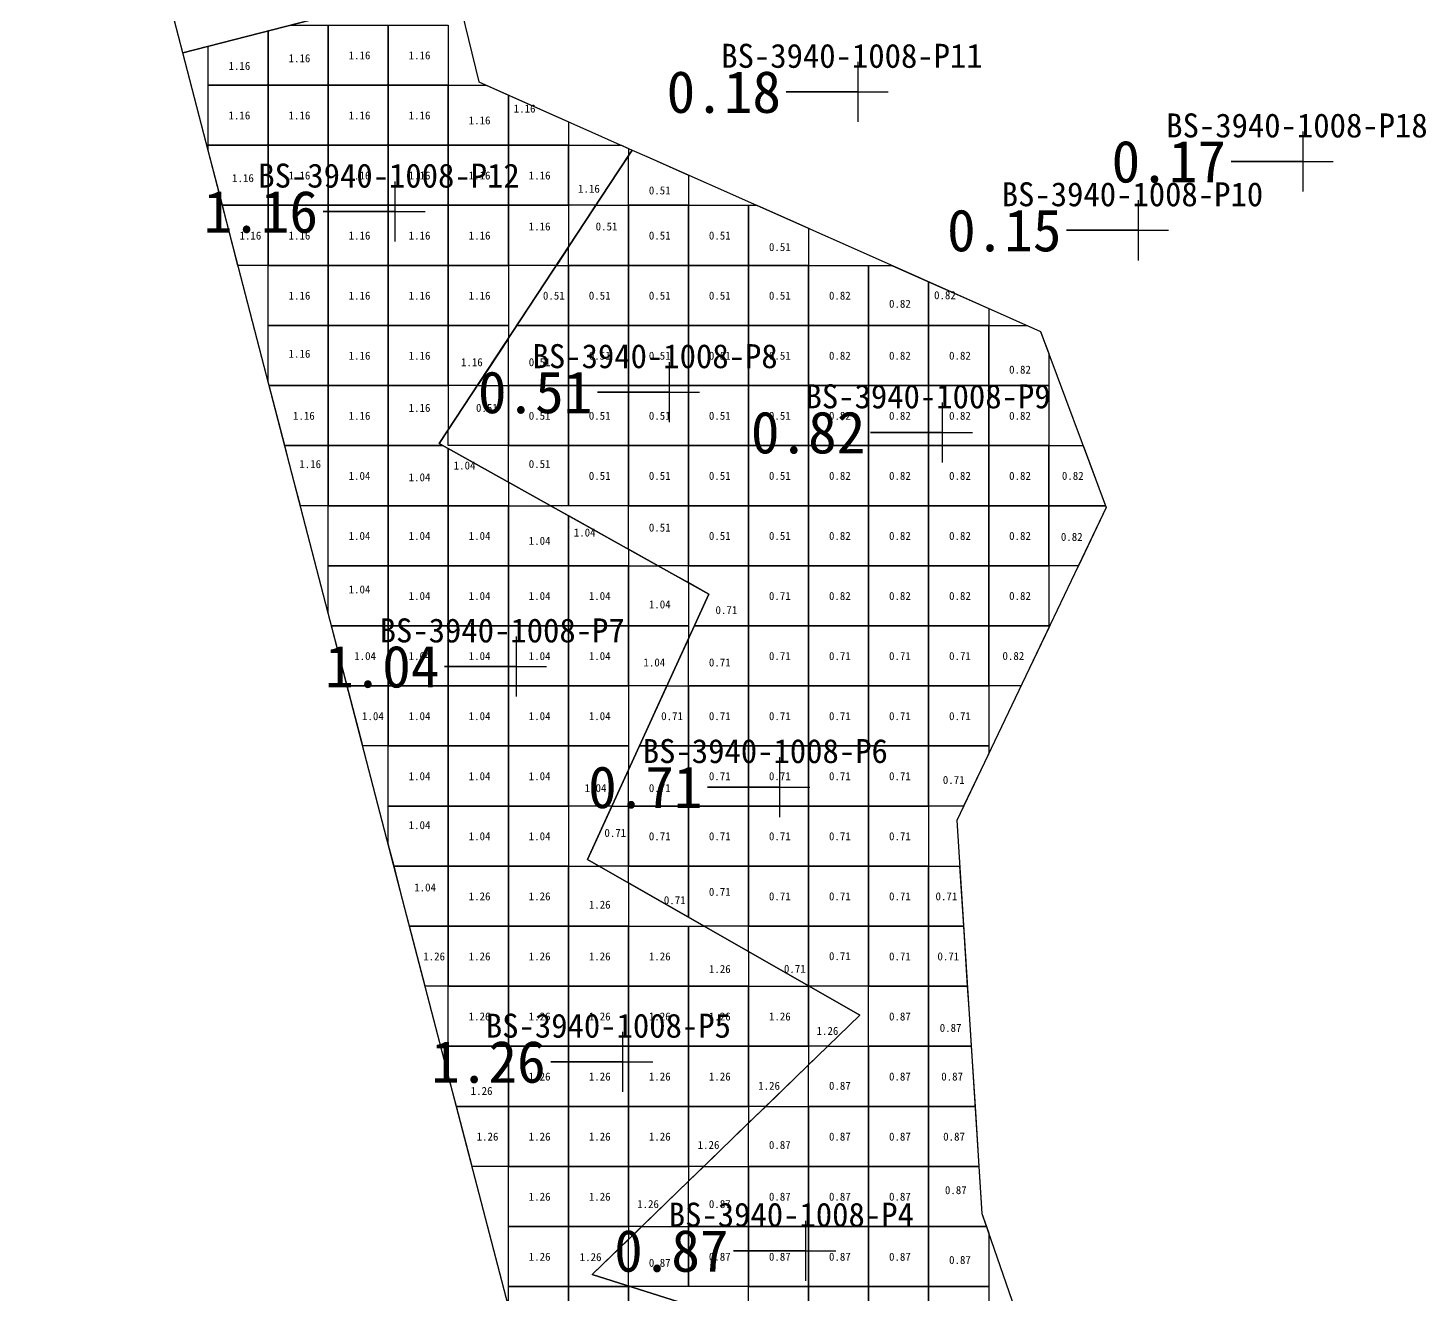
# Model space of a CAD drawing. Header units: metres. Extents: x 470082 to 470177, y 4349718 to 4349825.
# Drawn here: x 470091.3 to 470114.59, y 4349735.79 to 4349756.87 of the extents above; entities that cross this region are included whole.
import ezdxf

# ---------------------------------------------------------------- set-up
doc = ezdxf.new("R2010")
doc.units = ezdxf.units.M
for name, color, linetype in [('0.500-1.000', 4, 'Continuous'), ('1.000-1.500', 5, 'Continuous'), ('点', 7, 'Continuous'), ('爆区方格网', 7, 'Continuous'), ('钻孔', 7, 'Continuous')]:
    doc.layers.add(name, color=color, linetype=linetype)
doc.styles.add('CN_TTF', font='simsunb.ttf')

msp = doc.modelspace()

# ---------------------------------------------------------------- linework, layer by layer
at = {"layer": '0.500-1.000', "color": 4, "lineweight": 30}
for points in [[(470096.871, 4349757.221), (470096.871, 4349757.221), (470093.881, 4349756.455), (470092.15, 4349763.119), (470091.304, 4349766.375), (470093.143, 4349770.611), (470095.562, 4349769.284), (470096.341, 4349766.095), (470096.401, 4349765.847), (470096.81, 4349764.172), (470097.132, 4349762.854), (470097.649, 4349760.737), (470097.986, 4349759.355), (470098.411, 4349757.616), (470096.871, 4349757.221)], [(470106.327, 4349734.336), (470100.701, 4349736.118), (470105.159, 4349740.434), (470100.621, 4349743.027), (470102.645, 4349747.444), (470098.153, 4349749.95), (470101.13, 4349754.474), (470101.13, 4349754.474), (470101.368, 4349754.835), (470101.611, 4349754.727), (470105.664, 4349752.928), (470108.167, 4349751.817), (470109.26, 4349748.883), (470107.86, 4349745.952), (470106.771, 4349743.672), (470106.972, 4349740.536), (470107.191, 4349737.133), (470107.945, 4349734.948), (470106.327, 4349734.336)]]:
    msp.add_lwpolyline(points, close=True, dxfattribs=at)
at = {"layer": '1.000-1.500', "color": 5, "lineweight": 30}
msp.add_lwpolyline([(470099.3, 4349735.603), (470097.583, 4349742.211), (470095.739, 4349749.306), (470093.881, 4349756.455), (470096.871, 4349757.221), (470098.411, 4349757.616), (470098.812, 4349755.969), (470101.368, 4349754.835), (470101.13, 4349754.474), (470098.153, 4349749.95), (470102.645, 4349747.444), (470100.621, 4349743.027), (470105.159, 4349740.434), (470100.701, 4349736.118), (470106.327, 4349734.336), (470107.945, 4349734.948), (470109.823, 4349729.505), (470107.03, 4349728.253), (470101.817, 4349725.915), (470100.483, 4349731.05), (470099.3, 4349735.603)], close=True, dxfattribs=at)
at = {"layer": '点', "color": 138, "true_color": 0x004c4c}
for p, q in [((470105.13, 4349755.304), (470105.13, 4349756.304)), ((470104.63, 4349755.804), (470105.63, 4349755.804)), ((470112.541, 4349754.145), (470112.541, 4349755.145)), ((470112.041, 4349754.645), (470113.041, 4349754.645)), ((470097.42, 4349753.31), (470097.42, 4349754.31)), ((470109.801, 4349752.999), (470109.801, 4349753.999)), ((470096.92, 4349753.81), (470097.92, 4349753.81)), ((470109.301, 4349753.499), (470110.301, 4349753.499)), ((470101.988, 4349750.304), (470101.988, 4349751.304)), ((470101.488, 4349750.804), (470102.488, 4349750.804)), ((470106.534, 4349749.635), (470106.534, 4349750.635)), ((470106.034, 4349750.135), (470107.034, 4349750.135)), ((470099.441, 4349745.738), (470099.441, 4349746.738)), ((470098.941, 4349746.238), (470099.941, 4349746.238)), ((470103.823, 4349743.73), (470103.823, 4349744.73)), ((470103.323, 4349744.23), (470104.323, 4349744.23)), ((470101.21, 4349739.158), (470101.21, 4349740.158)), ((470100.71, 4349739.658), (470101.71, 4349739.658)), ((470104.256, 4349736.012), (470104.256, 4349737.012)), ((470103.756, 4349736.512), (470104.756, 4349736.512))]:
    msp.add_line(p, q, dxfattribs=at)
at = {"layer": '爆区方格网', "color": 5}
for points in [[(470096.304, 4349756.915), (470096.304, 4349755.915), (470095.304, 4349755.915), (470095.304, 4349756.82), (470095.678, 4349756.915), (470096.304, 4349756.915)], [(470096.304, 4349755.915), (470096.304, 4349756.915), (470097.304, 4349756.915), (470097.304, 4349755.915), (470096.304, 4349755.915)], [(470097.304, 4349755.915), (470097.304, 4349756.915), (470098.304, 4349756.915), (470098.304, 4349755.915), (470097.304, 4349755.915)], [(470095.304, 4349755.915), (470094.304, 4349755.915), (470094.304, 4349756.563), (470095.304, 4349756.82), (470095.304, 4349755.915)], [(470094.304, 4349754.915), (470094.304, 4349755.915), (470095.304, 4349755.915), (470095.304, 4349754.915), (470094.304, 4349754.915)], [(470095.304, 4349754.915), (470095.304, 4349755.915), (470096.304, 4349755.915), (470096.304, 4349754.915), (470095.304, 4349754.915)], [(470096.304, 4349754.915), (470096.304, 4349755.915), (470097.304, 4349755.915), (470097.304, 4349754.915), (470096.304, 4349754.915)], [(470097.304, 4349754.915), (470097.304, 4349755.915), (470098.304, 4349755.915), (470098.304, 4349754.915), (470097.304, 4349754.915)], [(470099.304, 4349754.915), (470098.304, 4349754.915), (470098.304, 4349755.915), (470098.933, 4349755.915), (470099.304, 4349755.751), (470099.304, 4349754.915)], [(470100.304, 4349754.915), (470099.304, 4349754.915), (470099.304, 4349755.751), (470100.304, 4349755.307), (470100.304, 4349754.915)], [(470094.304, 4349754.915), (470095.304, 4349754.915), (470095.304, 4349753.915), (470094.541, 4349753.915), (470094.304, 4349754.829), (470094.304, 4349754.915)], [(470095.304, 4349753.915), (470095.304, 4349754.915), (470096.304, 4349754.915), (470096.304, 4349753.915), (470095.304, 4349753.915)], [(470096.304, 4349753.915), (470096.304, 4349754.915), (470097.304, 4349754.915), (470097.304, 4349753.915), (470096.304, 4349753.915)], [(470097.304, 4349753.915), (470097.304, 4349754.915), (470098.304, 4349754.915), (470098.304, 4349753.915), (470097.304, 4349753.915)], [(470098.304, 4349753.915), (470098.304, 4349754.915), (470099.304, 4349754.915), (470099.304, 4349753.915), (470098.304, 4349753.915)], [(470099.304, 4349753.915), (470099.304, 4349754.915), (470100.304, 4349754.915), (470100.304, 4349753.915), (470099.304, 4349753.915)], [(470101.304, 4349754.738), (470101.13, 4349754.474), (470100.762, 4349753.915), (470100.304, 4349753.915), (470100.304, 4349754.915), (470101.186, 4349754.915), (470101.304, 4349754.863), (470101.304, 4349754.738)], [(470095.304, 4349753.915), (470095.304, 4349752.915), (470094.801, 4349752.915), (470094.541, 4349753.915), (470095.304, 4349753.915)], [(470095.304, 4349752.915), (470095.304, 4349753.915), (470096.304, 4349753.915), (470096.304, 4349752.915), (470095.304, 4349752.915)], [(470096.304, 4349752.915), (470096.304, 4349753.915), (470097.304, 4349753.915), (470097.304, 4349752.915), (470096.304, 4349752.915)], [(470097.304, 4349752.915), (470097.304, 4349753.915), (470098.304, 4349753.915), (470098.304, 4349752.915), (470097.304, 4349752.915)], [(470098.304, 4349752.915), (470098.304, 4349753.915), (470099.304, 4349753.915), (470099.304, 4349752.915), (470098.304, 4349752.915)], [(470099.304, 4349752.915), (470099.304, 4349753.915), (470100.304, 4349753.915), (470100.304, 4349753.218), (470100.104, 4349752.915), (470099.304, 4349752.915)], [(470095.304, 4349751.915), (470095.304, 4349752.915), (470096.304, 4349752.915), (470096.304, 4349751.915), (470095.304, 4349751.915)], [(470096.304, 4349751.915), (470096.304, 4349752.915), (470097.304, 4349752.915), (470097.304, 4349751.915), (470096.304, 4349751.915)], [(470097.304, 4349751.915), (470097.304, 4349752.915), (470098.304, 4349752.915), (470098.304, 4349751.915), (470097.304, 4349751.915)], [(470098.304, 4349751.915), (470098.304, 4349752.915), (470099.304, 4349752.915), (470099.304, 4349751.915), (470098.304, 4349751.915)], [(470095.304, 4349751.915), (470096.304, 4349751.915), (470096.304, 4349750.915), (470095.321, 4349750.915), (470095.304, 4349750.981), (470095.304, 4349751.915)], [(470096.304, 4349750.915), (470096.304, 4349751.915), (470097.304, 4349751.915), (470097.304, 4349750.915), (470096.304, 4349750.915)], [(470097.304, 4349750.915), (470097.304, 4349751.915), (470098.304, 4349751.915), (470098.304, 4349750.915), (470097.304, 4349750.915)], [(470098.304, 4349750.915), (470098.304, 4349751.915), (470099.304, 4349751.915), (470099.304, 4349751.699), (470098.788, 4349750.915), (470098.304, 4349750.915)], [(470096.304, 4349750.915), (470096.304, 4349749.915), (470095.581, 4349749.915), (470095.321, 4349750.915), (470096.304, 4349750.915)], [(470096.304, 4349749.915), (470096.304, 4349750.915), (470097.304, 4349750.915), (470097.304, 4349749.915), (470096.304, 4349749.915)], [(470097.304, 4349749.915), (470097.304, 4349750.915), (470098.304, 4349750.915), (470098.304, 4349750.179), (470098.153, 4349749.95), (470098.215, 4349749.915), (470097.304, 4349749.915)], [(470096.304, 4349749.915), (470096.304, 4349748.915), (470095.84, 4349748.915), (470095.739, 4349749.306), (470095.581, 4349749.915), (470096.304, 4349749.915)], [(470096.304, 4349748.915), (470096.304, 4349749.915), (470097.304, 4349749.915), (470097.304, 4349748.915), (470096.304, 4349748.915)], [(470098.304, 4349748.915), (470097.304, 4349748.915), (470097.304, 4349749.915), (470098.215, 4349749.915), (470098.304, 4349749.866), (470098.304, 4349748.915)], [(470099.304, 4349748.915), (470098.304, 4349748.915), (470098.304, 4349749.866), (470099.304, 4349749.308), (470099.304, 4349748.915)], [(470096.304, 4349747.915), (470096.304, 4349748.915), (470097.304, 4349748.915), (470097.304, 4349747.915), (470096.304, 4349747.915)], [(470097.304, 4349747.915), (470097.304, 4349748.915), (470098.304, 4349748.915), (470098.304, 4349747.915), (470097.304, 4349747.915)], [(470098.304, 4349747.915), (470098.304, 4349748.915), (470099.304, 4349748.915), (470099.304, 4349747.915), (470098.304, 4349747.915)], [(470100.304, 4349747.915), (470099.304, 4349747.915), (470099.304, 4349748.915), (470100.008, 4349748.915), (470100.304, 4349748.75), (470100.304, 4349747.915)], [(470101.304, 4349747.915), (470100.304, 4349747.915), (470100.304, 4349748.75), (470101.304, 4349748.192), (470101.304, 4349747.915)], [(470096.304, 4349747.915), (470097.304, 4349747.915), (470097.304, 4349746.915), (470096.36, 4349746.915), (470096.304, 4349747.132), (470096.304, 4349747.915)], [(470097.304, 4349746.915), (470097.304, 4349747.915), (470098.304, 4349747.915), (470098.304, 4349746.915), (470097.304, 4349746.915)], [(470098.304, 4349746.915), (470098.304, 4349747.915), (470099.304, 4349747.915), (470099.304, 4349746.915), (470098.304, 4349746.915)], [(470099.304, 4349746.915), (470099.304, 4349747.915), (470100.304, 4349747.915), (470100.304, 4349746.915), (470099.304, 4349746.915)], [(470100.304, 4349746.915), (470100.304, 4349747.915), (470101.304, 4349747.915), (470101.304, 4349746.915), (470100.304, 4349746.915)], [(470102.304, 4349746.915), (470101.304, 4349746.915), (470101.304, 4349747.915), (470101.8, 4349747.915), (470102.304, 4349747.634), (470102.304, 4349746.915)], [(470097.304, 4349746.915), (470097.304, 4349745.915), (470096.62, 4349745.915), (470096.36, 4349746.915), (470097.304, 4349746.915)], [(470097.304, 4349745.915), (470097.304, 4349746.915), (470098.304, 4349746.915), (470098.304, 4349745.915), (470097.304, 4349745.915)], [(470098.304, 4349745.915), (470098.304, 4349746.915), (470099.304, 4349746.915), (470099.304, 4349745.915), (470098.304, 4349745.915)], [(470099.304, 4349745.915), (470099.304, 4349746.915), (470100.304, 4349746.915), (470100.304, 4349745.915), (470099.304, 4349745.915)], [(470100.304, 4349745.915), (470100.304, 4349746.915), (470101.304, 4349746.915), (470101.304, 4349745.915), (470100.304, 4349745.915)], [(470101.304, 4349745.915), (470101.304, 4349746.915), (470102.304, 4349746.915), (470102.304, 4349746.7), (470101.944, 4349745.915), (470101.304, 4349745.915)], [(470097.304, 4349745.915), (470097.304, 4349744.915), (470096.88, 4349744.915), (470096.62, 4349745.915), (470097.304, 4349745.915)], [(470097.304, 4349744.915), (470097.304, 4349745.915), (470098.304, 4349745.915), (470098.304, 4349744.915), (470097.304, 4349744.915)], [(470098.304, 4349744.915), (470098.304, 4349745.915), (470099.304, 4349745.915), (470099.304, 4349744.915), (470098.304, 4349744.915)], [(470099.304, 4349744.915), (470099.304, 4349745.915), (470100.304, 4349745.915), (470100.304, 4349744.915), (470099.304, 4349744.915)], [(470100.304, 4349744.915), (470100.304, 4349745.915), (470101.304, 4349745.915), (470101.304, 4349744.915), (470100.304, 4349744.915)], [(470097.304, 4349743.915), (470097.304, 4349744.915), (470098.304, 4349744.915), (470098.304, 4349743.915), (470097.304, 4349743.915)], [(470098.304, 4349743.915), (470098.304, 4349744.915), (470099.304, 4349744.915), (470099.304, 4349743.915), (470098.304, 4349743.915)], [(470099.304, 4349743.915), (470099.304, 4349744.915), (470100.304, 4349744.915), (470100.304, 4349743.915), (470099.304, 4349743.915)], [(470100.304, 4349743.915), (470100.304, 4349744.915), (470101.304, 4349744.915), (470101.304, 4349744.518), (470101.028, 4349743.915), (470100.304, 4349743.915)], [(470097.304, 4349743.915), (470098.304, 4349743.915), (470098.304, 4349742.915), (470097.4, 4349742.915), (470097.304, 4349743.284), (470097.304, 4349743.915)], [(470098.304, 4349742.915), (470098.304, 4349743.915), (470099.304, 4349743.915), (470099.304, 4349742.915), (470098.304, 4349742.915)], [(470099.304, 4349742.915), (470099.304, 4349743.915), (470100.304, 4349743.915), (470100.304, 4349742.915), (470099.304, 4349742.915)], [(470098.304, 4349742.915), (470098.304, 4349741.915), (470097.659, 4349741.915), (470097.583, 4349742.211), (470097.4, 4349742.915), (470098.304, 4349742.915)], [(470098.304, 4349741.915), (470098.304, 4349742.915), (470099.304, 4349742.915), (470099.304, 4349741.915), (470098.304, 4349741.915)], [(470099.304, 4349741.915), (470099.304, 4349742.915), (470100.304, 4349742.915), (470100.304, 4349741.915), (470099.304, 4349741.915)], [(470101.304, 4349741.915), (470100.304, 4349741.915), (470100.304, 4349742.915), (470100.817, 4349742.915), (470101.304, 4349742.637), (470101.304, 4349741.915)], [(470098.304, 4349741.915), (470098.304, 4349740.915), (470097.919, 4349740.915), (470097.659, 4349741.915), (470098.304, 4349741.915)], [(470098.304, 4349740.915), (470098.304, 4349741.915), (470099.304, 4349741.915), (470099.304, 4349740.915), (470098.304, 4349740.915)], [(470099.304, 4349740.915), (470099.304, 4349741.915), (470100.304, 4349741.915), (470100.304, 4349740.915), (470099.304, 4349740.915)], [(470100.304, 4349740.915), (470100.304, 4349741.915), (470101.304, 4349741.915), (470101.304, 4349740.915), (470100.304, 4349740.915)], [(470101.304, 4349740.915), (470101.304, 4349741.915), (470102.304, 4349741.915), (470102.304, 4349740.915), (470101.304, 4349740.915)], [(470103.304, 4349740.915), (470102.304, 4349740.915), (470102.304, 4349741.915), (470102.567, 4349741.915), (470103.304, 4349741.494), (470103.304, 4349740.915)], [(470098.304, 4349739.915), (470098.304, 4349740.915), (470099.304, 4349740.915), (470099.304, 4349739.915), (470098.304, 4349739.915)], [(470099.304, 4349739.915), (470099.304, 4349740.915), (470100.304, 4349740.915), (470100.304, 4349739.915), (470099.304, 4349739.915)], [(470100.304, 4349739.915), (470100.304, 4349740.915), (470101.304, 4349740.915), (470101.304, 4349739.915), (470100.304, 4349739.915)], [(470101.304, 4349739.915), (470101.304, 4349740.915), (470102.304, 4349740.915), (470102.304, 4349739.915), (470101.304, 4349739.915)], [(470102.304, 4349739.915), (470102.304, 4349740.915), (470103.304, 4349740.915), (470103.304, 4349739.915), (470102.304, 4349739.915)], [(470103.304, 4349739.915), (470103.304, 4349740.915), (470104.304, 4349740.915), (470104.304, 4349739.915), (470103.304, 4349739.915)], [(470104.304, 4349739.915), (470104.304, 4349740.915), (470104.316, 4349740.915), (470105.159, 4349740.434), (470104.623, 4349739.915), (470104.304, 4349739.915)], [(470098.304, 4349739.915), (470099.304, 4349739.915), (470099.304, 4349738.915), (470098.439, 4349738.915), (470098.304, 4349739.435), (470098.304, 4349739.915)], [(470099.304, 4349738.915), (470099.304, 4349739.915), (470100.304, 4349739.915), (470100.304, 4349738.915), (470099.304, 4349738.915)], [(470100.304, 4349738.915), (470100.304, 4349739.915), (470101.304, 4349739.915), (470101.304, 4349738.915), (470100.304, 4349738.915)], [(470101.304, 4349738.915), (470101.304, 4349739.915), (470102.304, 4349739.915), (470102.304, 4349738.915), (470101.304, 4349738.915)], [(470102.304, 4349738.915), (470102.304, 4349739.915), (470103.304, 4349739.915), (470103.304, 4349738.915), (470102.304, 4349738.915)], [(470103.304, 4349738.915), (470103.304, 4349739.915), (470104.304, 4349739.915), (470104.304, 4349739.606), (470103.591, 4349738.915), (470103.304, 4349738.915)], [(470099.304, 4349738.915), (470099.304, 4349737.915), (470098.699, 4349737.915), (470098.439, 4349738.915), (470099.304, 4349738.915)], [(470099.304, 4349737.915), (470099.304, 4349738.915), (470100.304, 4349738.915), (470100.304, 4349737.915), (470099.304, 4349737.915)], [(470100.304, 4349737.915), (470100.304, 4349738.915), (470101.304, 4349738.915), (470101.304, 4349737.915), (470100.304, 4349737.915)], [(470101.304, 4349737.915), (470101.304, 4349738.915), (470102.304, 4349738.915), (470102.304, 4349737.915), (470101.304, 4349737.915)], [(470102.304, 4349737.915), (470102.304, 4349738.915), (470103.304, 4349738.915), (470103.304, 4349738.638), (470102.558, 4349737.915), (470102.304, 4349737.915)], [(470099.304, 4349736.915), (470099.304, 4349737.915), (470100.304, 4349737.915), (470100.304, 4349736.915), (470099.304, 4349736.915)], [(470100.304, 4349736.915), (470100.304, 4349737.915), (470101.304, 4349737.915), (470101.304, 4349736.915), (470100.304, 4349736.915)], [(470101.304, 4349736.915), (470101.304, 4349737.915), (470102.304, 4349737.915), (470102.304, 4349737.669), (470101.525, 4349736.915), (470101.304, 4349736.915)], [(470099.304, 4349735.915), (470099.304, 4349736.915), (470100.304, 4349736.915), (470100.304, 4349735.915), (470099.304, 4349735.915)], [(470101.304, 4349735.915), (470100.304, 4349735.915), (470100.304, 4349736.915), (470101.304, 4349736.915), (470101.304, 4349736.701), (470100.701, 4349736.118), (470101.304, 4349735.927), (470101.304, 4349735.915)], [(470099.304, 4349735.915), (470100.304, 4349735.915), (470100.304, 4349734.915), (470099.478, 4349734.915), (470099.304, 4349735.587), (470099.304, 4349735.915)], [(470100.304, 4349734.915), (470100.304, 4349735.915), (470101.304, 4349735.915), (470101.304, 4349734.915), (470100.304, 4349734.915)], [(470102.304, 4349734.915), (470101.304, 4349734.915), (470101.304, 4349735.915), (470101.34, 4349735.915), (470102.304, 4349735.61), (470102.304, 4349734.915)]]:
    msp.add_lwpolyline(points, close=True, dxfattribs=at)
at = {"layer": '爆区方格网', "color": 4}
for points in [[(470102.304, 4349753.915), (470101.304, 4349753.915), (470101.304, 4349754.738), (470101.368, 4349754.835), (470101.611, 4349754.727), (470102.304, 4349754.419), (470102.304, 4349753.915)], [(470101.304, 4349753.915), (470101.304, 4349752.915), (470100.304, 4349752.915), (470100.304, 4349753.218), (470100.762, 4349753.915), (470101.304, 4349753.915)], [(470101.304, 4349752.915), (470101.304, 4349753.915), (470102.304, 4349753.915), (470102.304, 4349752.915), (470101.304, 4349752.915)], [(470102.304, 4349752.915), (470102.304, 4349753.915), (470103.304, 4349753.915), (470103.304, 4349752.915), (470102.304, 4349752.915)], [(470104.304, 4349752.915), (470103.304, 4349752.915), (470103.304, 4349753.915), (470103.44, 4349753.915), (470104.304, 4349753.532), (470104.304, 4349752.915)], [(470100.304, 4349752.915), (470100.304, 4349751.915), (470099.446, 4349751.915), (470100.104, 4349752.915), (470100.304, 4349752.915)], [(470100.304, 4349751.915), (470100.304, 4349752.915), (470101.304, 4349752.915), (470101.304, 4349751.915), (470100.304, 4349751.915)], [(470101.304, 4349751.915), (470101.304, 4349752.915), (470102.304, 4349752.915), (470102.304, 4349751.915), (470101.304, 4349751.915)], [(470102.304, 4349751.915), (470102.304, 4349752.915), (470103.304, 4349752.915), (470103.304, 4349751.915), (470102.304, 4349751.915)], [(470103.304, 4349751.915), (470103.304, 4349752.915), (470104.304, 4349752.915), (470104.304, 4349751.915), (470103.304, 4349751.915)], [(470104.304, 4349751.915), (470104.304, 4349752.915), (470105.304, 4349752.915), (470105.304, 4349751.915), (470104.304, 4349751.915)], [(470106.304, 4349751.915), (470105.304, 4349751.915), (470105.304, 4349752.915), (470105.693, 4349752.915), (470106.304, 4349752.644), (470106.304, 4349751.915)], [(470107.304, 4349751.915), (470106.304, 4349751.915), (470106.304, 4349752.644), (470107.304, 4349752.2), (470107.304, 4349751.915)], [(470100.304, 4349751.915), (470100.304, 4349750.915), (470099.304, 4349750.915), (470099.304, 4349751.699), (470099.446, 4349751.915), (470100.304, 4349751.915)], [(470100.304, 4349750.915), (470100.304, 4349751.915), (470101.304, 4349751.915), (470101.304, 4349750.915), (470100.304, 4349750.915)], [(470101.304, 4349750.915), (470101.304, 4349751.915), (470102.304, 4349751.915), (470102.304, 4349750.915), (470101.304, 4349750.915)], [(470102.304, 4349750.915), (470102.304, 4349751.915), (470103.304, 4349751.915), (470103.304, 4349750.915), (470102.304, 4349750.915)], [(470103.304, 4349750.915), (470103.304, 4349751.915), (470104.304, 4349751.915), (470104.304, 4349750.915), (470103.304, 4349750.915)], [(470104.304, 4349750.915), (470104.304, 4349751.915), (470105.304, 4349751.915), (470105.304, 4349750.915), (470104.304, 4349750.915)], [(470105.304, 4349750.915), (470105.304, 4349751.915), (470106.304, 4349751.915), (470106.304, 4349750.915), (470105.304, 4349750.915)], [(470106.304, 4349750.915), (470106.304, 4349751.915), (470107.304, 4349751.915), (470107.304, 4349750.915), (470106.304, 4349750.915)], [(470108.304, 4349750.915), (470107.304, 4349750.915), (470107.304, 4349751.915), (470107.946, 4349751.915), (470108.167, 4349751.817), (470108.304, 4349751.451), (470108.304, 4349750.915)], [(470099.304, 4349750.915), (470099.304, 4349749.915), (470098.304, 4349749.915), (470098.304, 4349750.179), (470098.788, 4349750.915), (470099.304, 4349750.915)], [(470099.304, 4349749.915), (470099.304, 4349750.915), (470100.304, 4349750.915), (470100.304, 4349749.915), (470099.304, 4349749.915)], [(470100.304, 4349749.915), (470100.304, 4349750.915), (470101.304, 4349750.915), (470101.304, 4349749.915), (470100.304, 4349749.915)], [(470101.304, 4349749.915), (470101.304, 4349750.915), (470102.304, 4349750.915), (470102.304, 4349749.915), (470101.304, 4349749.915)], [(470102.304, 4349749.915), (470102.304, 4349750.915), (470103.304, 4349750.915), (470103.304, 4349749.915), (470102.304, 4349749.915)], [(470103.304, 4349749.915), (470103.304, 4349750.915), (470104.304, 4349750.915), (470104.304, 4349749.915), (470103.304, 4349749.915)], [(470104.304, 4349749.915), (470104.304, 4349750.915), (470105.304, 4349750.915), (470105.304, 4349749.915), (470104.304, 4349749.915)], [(470105.304, 4349749.915), (470105.304, 4349750.915), (470106.304, 4349750.915), (470106.304, 4349749.915), (470105.304, 4349749.915)], [(470106.304, 4349749.915), (470106.304, 4349750.915), (470107.304, 4349750.915), (470107.304, 4349749.915), (470106.304, 4349749.915)], [(470107.304, 4349749.915), (470107.304, 4349750.915), (470108.304, 4349750.915), (470108.304, 4349749.915), (470107.304, 4349749.915)], [(470099.304, 4349749.915), (470100.304, 4349749.915), (470100.304, 4349748.915), (470100.008, 4349748.915), (470099.304, 4349749.308), (470099.304, 4349749.915)], [(470100.304, 4349748.915), (470100.304, 4349749.915), (470101.304, 4349749.915), (470101.304, 4349748.915), (470100.304, 4349748.915)], [(470101.304, 4349748.915), (470101.304, 4349749.915), (470102.304, 4349749.915), (470102.304, 4349748.915), (470101.304, 4349748.915)], [(470102.304, 4349748.915), (470102.304, 4349749.915), (470103.304, 4349749.915), (470103.304, 4349748.915), (470102.304, 4349748.915)], [(470103.304, 4349748.915), (470103.304, 4349749.915), (470104.304, 4349749.915), (470104.304, 4349748.915), (470103.304, 4349748.915)], [(470104.304, 4349748.915), (470104.304, 4349749.915), (470105.304, 4349749.915), (470105.304, 4349748.915), (470104.304, 4349748.915)], [(470105.304, 4349748.915), (470105.304, 4349749.915), (470106.304, 4349749.915), (470106.304, 4349748.915), (470105.304, 4349748.915)], [(470106.304, 4349748.915), (470106.304, 4349749.915), (470107.304, 4349749.915), (470107.304, 4349748.915), (470106.304, 4349748.915)], [(470107.304, 4349748.915), (470107.304, 4349749.915), (470108.304, 4349749.915), (470108.304, 4349748.915), (470107.304, 4349748.915)], [(470108.304, 4349748.915), (470108.304, 4349749.915), (470108.876, 4349749.915), (470109.248, 4349748.915), (470108.304, 4349748.915)], [(470101.304, 4349748.915), (470102.304, 4349748.915), (470102.304, 4349747.915), (470101.8, 4349747.915), (470101.304, 4349748.192), (470101.304, 4349748.915)], [(470102.304, 4349747.915), (470102.304, 4349748.915), (470103.304, 4349748.915), (470103.304, 4349747.915), (470102.304, 4349747.915)], [(470103.304, 4349747.915), (470103.304, 4349748.915), (470104.304, 4349748.915), (470104.304, 4349747.915), (470103.304, 4349747.915)], [(470104.304, 4349747.915), (470104.304, 4349748.915), (470105.304, 4349748.915), (470105.304, 4349747.915), (470104.304, 4349747.915)], [(470105.304, 4349747.915), (470105.304, 4349748.915), (470106.304, 4349748.915), (470106.304, 4349747.915), (470105.304, 4349747.915)], [(470106.304, 4349747.915), (470106.304, 4349748.915), (470107.304, 4349748.915), (470107.304, 4349747.915), (470106.304, 4349747.915)], [(470107.304, 4349747.915), (470107.304, 4349748.915), (470108.304, 4349748.915), (470108.304, 4349747.915), (470107.304, 4349747.915)], [(470108.304, 4349747.915), (470108.304, 4349748.915), (470109.248, 4349748.915), (470109.26, 4349748.883), (470108.798, 4349747.915), (470108.304, 4349747.915)], [(470102.304, 4349747.915), (470103.304, 4349747.915), (470103.304, 4349746.915), (470102.402, 4349746.915), (470102.645, 4349747.444), (470102.304, 4349747.634), (470102.304, 4349747.915)], [(470103.304, 4349746.915), (470103.304, 4349747.915), (470104.304, 4349747.915), (470104.304, 4349746.915), (470103.304, 4349746.915)], [(470104.304, 4349746.915), (470104.304, 4349747.915), (470105.304, 4349747.915), (470105.304, 4349746.915), (470104.304, 4349746.915)], [(470105.304, 4349746.915), (470105.304, 4349747.915), (470106.304, 4349747.915), (470106.304, 4349746.915), (470105.304, 4349746.915)], [(470106.304, 4349746.915), (470106.304, 4349747.915), (470107.304, 4349747.915), (470107.304, 4349746.915), (470106.304, 4349746.915)], [(470107.304, 4349746.915), (470107.304, 4349747.915), (470108.304, 4349747.915), (470108.304, 4349746.915), (470107.304, 4349746.915)], [(470103.304, 4349746.915), (470103.304, 4349745.915), (470102.304, 4349745.915), (470102.304, 4349746.7), (470102.402, 4349746.915), (470103.304, 4349746.915)], [(470103.304, 4349745.915), (470103.304, 4349746.915), (470104.304, 4349746.915), (470104.304, 4349745.915), (470103.304, 4349745.915)], [(470104.304, 4349745.915), (470104.304, 4349746.915), (470105.304, 4349746.915), (470105.304, 4349745.915), (470104.304, 4349745.915)], [(470105.304, 4349745.915), (470105.304, 4349746.915), (470106.304, 4349746.915), (470106.304, 4349745.915), (470105.304, 4349745.915)], [(470106.304, 4349745.915), (470106.304, 4349746.915), (470107.304, 4349746.915), (470107.304, 4349745.915), (470106.304, 4349745.915)], [(470107.304, 4349745.915), (470107.304, 4349746.915), (470108.304, 4349746.915), (470108.304, 4349746.881), (470107.86, 4349745.952), (470107.842, 4349745.915), (470107.304, 4349745.915)], [(470102.304, 4349745.915), (470102.304, 4349744.915), (470101.486, 4349744.915), (470101.944, 4349745.915), (470102.304, 4349745.915)], [(470102.304, 4349744.915), (470102.304, 4349745.915), (470103.304, 4349745.915), (470103.304, 4349744.915), (470102.304, 4349744.915)], [(470103.304, 4349744.915), (470103.304, 4349745.915), (470104.304, 4349745.915), (470104.304, 4349744.915), (470103.304, 4349744.915)], [(470104.304, 4349744.915), (470104.304, 4349745.915), (470105.304, 4349745.915), (470105.304, 4349744.915), (470104.304, 4349744.915)], [(470105.304, 4349744.915), (470105.304, 4349745.915), (470106.304, 4349745.915), (470106.304, 4349744.915), (470105.304, 4349744.915)], [(470106.304, 4349744.915), (470106.304, 4349745.915), (470107.304, 4349745.915), (470107.304, 4349744.915), (470106.304, 4349744.915)], [(470102.304, 4349744.915), (470102.304, 4349743.915), (470101.304, 4349743.915), (470101.304, 4349744.518), (470101.486, 4349744.915), (470102.304, 4349744.915)], [(470102.304, 4349743.915), (470102.304, 4349744.915), (470103.304, 4349744.915), (470103.304, 4349743.915), (470102.304, 4349743.915)], [(470103.304, 4349743.915), (470103.304, 4349744.915), (470104.304, 4349744.915), (470104.304, 4349743.915), (470103.304, 4349743.915)], [(470104.304, 4349743.915), (470104.304, 4349744.915), (470105.304, 4349744.915), (470105.304, 4349743.915), (470104.304, 4349743.915)], [(470105.304, 4349743.915), (470105.304, 4349744.915), (470106.304, 4349744.915), (470106.304, 4349743.915), (470105.304, 4349743.915)], [(470106.304, 4349743.915), (470106.304, 4349744.915), (470107.304, 4349744.915), (470107.304, 4349744.788), (470106.887, 4349743.915), (470106.304, 4349743.915)], [(470101.304, 4349743.915), (470101.304, 4349742.915), (470100.817, 4349742.915), (470100.621, 4349743.027), (470101.028, 4349743.915), (470101.304, 4349743.915)], [(470101.304, 4349742.915), (470101.304, 4349743.915), (470102.304, 4349743.915), (470102.304, 4349742.915), (470101.304, 4349742.915)], [(470102.304, 4349742.915), (470102.304, 4349743.915), (470103.304, 4349743.915), (470103.304, 4349742.915), (470102.304, 4349742.915)], [(470103.304, 4349742.915), (470103.304, 4349743.915), (470104.304, 4349743.915), (470104.304, 4349742.915), (470103.304, 4349742.915)], [(470104.304, 4349742.915), (470104.304, 4349743.915), (470105.304, 4349743.915), (470105.304, 4349742.915), (470104.304, 4349742.915)], [(470105.304, 4349742.915), (470105.304, 4349743.915), (470106.304, 4349743.915), (470106.304, 4349742.915), (470105.304, 4349742.915)], [(470101.304, 4349742.915), (470102.304, 4349742.915), (470102.304, 4349742.066), (470101.304, 4349742.637), (470101.304, 4349742.915)], [(470102.304, 4349742.915), (470103.304, 4349742.915), (470103.304, 4349741.915), (470102.567, 4349741.915), (470102.304, 4349742.066), (470102.304, 4349742.915)], [(470103.304, 4349741.915), (470103.304, 4349742.915), (470104.304, 4349742.915), (470104.304, 4349741.915), (470103.304, 4349741.915)], [(470104.304, 4349741.915), (470104.304, 4349742.915), (470105.304, 4349742.915), (470105.304, 4349741.915), (470104.304, 4349741.915)], [(470105.304, 4349741.915), (470105.304, 4349742.915), (470106.304, 4349742.915), (470106.304, 4349741.915), (470105.304, 4349741.915)], [(470106.304, 4349741.915), (470106.304, 4349742.915), (470106.819, 4349742.915), (470106.884, 4349741.915), (470106.304, 4349741.915)], [(470103.304, 4349741.915), (470104.304, 4349741.915), (470104.304, 4349740.923), (470103.304, 4349741.494), (470103.304, 4349741.915)], [(470104.304, 4349741.915), (470105.304, 4349741.915), (470105.304, 4349740.915), (470104.316, 4349740.915), (470104.304, 4349740.923), (470104.304, 4349741.915)], [(470105.304, 4349740.915), (470105.304, 4349741.915), (470106.304, 4349741.915), (470106.304, 4349740.915), (470105.304, 4349740.915)], [(470106.304, 4349740.915), (470106.304, 4349741.915), (470106.884, 4349741.915), (470106.948, 4349740.915), (470106.304, 4349740.915)], [(470105.304, 4349739.915), (470105.304, 4349740.915), (470106.304, 4349740.915), (470106.304, 4349739.915), (470105.304, 4349739.915)], [(470106.304, 4349739.915), (470106.304, 4349740.915), (470106.948, 4349740.915), (470106.972, 4349740.536), (470107.012, 4349739.915), (470106.304, 4349739.915)], [(470105.304, 4349739.915), (470105.304, 4349738.915), (470104.304, 4349738.915), (470104.304, 4349739.606), (470104.623, 4349739.915), (470105.304, 4349739.915)], [(470105.304, 4349738.915), (470105.304, 4349739.915), (470106.304, 4349739.915), (470106.304, 4349738.915), (470105.304, 4349738.915)], [(470106.304, 4349738.915), (470106.304, 4349739.915), (470107.012, 4349739.915), (470107.076, 4349738.915), (470106.304, 4349738.915)], [(470104.304, 4349738.915), (470104.304, 4349737.915), (470103.304, 4349737.915), (470103.304, 4349738.638), (470103.591, 4349738.915), (470104.304, 4349738.915)], [(470104.304, 4349737.915), (470104.304, 4349738.915), (470105.304, 4349738.915), (470105.304, 4349737.915), (470104.304, 4349737.915)], [(470105.304, 4349737.915), (470105.304, 4349738.915), (470106.304, 4349738.915), (470106.304, 4349737.915), (470105.304, 4349737.915)], [(470106.304, 4349737.915), (470106.304, 4349738.915), (470107.076, 4349738.915), (470107.141, 4349737.915), (470106.304, 4349737.915)], [(470103.304, 4349737.915), (470103.304, 4349736.915), (470102.304, 4349736.915), (470102.304, 4349737.669), (470102.558, 4349737.915), (470103.304, 4349737.915)], [(470103.304, 4349736.915), (470103.304, 4349737.915), (470104.304, 4349737.915), (470104.304, 4349736.915), (470103.304, 4349736.915)], [(470104.304, 4349736.915), (470104.304, 4349737.915), (470105.304, 4349737.915), (470105.304, 4349736.915), (470104.304, 4349736.915)], [(470105.304, 4349736.915), (470105.304, 4349737.915), (470106.304, 4349737.915), (470106.304, 4349736.915), (470105.304, 4349736.915)], [(470106.304, 4349736.915), (470106.304, 4349737.915), (470107.141, 4349737.915), (470107.191, 4349737.133), (470107.266, 4349736.915), (470106.304, 4349736.915)], [(470102.304, 4349736.915), (470102.304, 4349735.915), (470101.34, 4349735.915), (470101.304, 4349735.927), (470101.304, 4349736.701), (470101.525, 4349736.915), (470102.304, 4349736.915)], [(470102.304, 4349735.915), (470102.304, 4349736.915), (470103.304, 4349736.915), (470103.304, 4349735.915), (470102.304, 4349735.915)], [(470103.304, 4349735.915), (470103.304, 4349736.915), (470104.304, 4349736.915), (470104.304, 4349735.915), (470103.304, 4349735.915)], [(470104.304, 4349735.915), (470104.304, 4349736.915), (470105.304, 4349736.915), (470105.304, 4349735.915), (470104.304, 4349735.915)], [(470105.304, 4349735.915), (470105.304, 4349736.915), (470106.304, 4349736.915), (470106.304, 4349735.915), (470105.304, 4349735.915)], [(470107.304, 4349735.915), (470106.304, 4349735.915), (470106.304, 4349736.915), (470107.266, 4349736.915), (470107.304, 4349736.806), (470107.304, 4349735.915)], [(470103.304, 4349735.915), (470104.304, 4349735.915), (470104.304, 4349734.977), (470103.304, 4349735.294), (470103.304, 4349735.915)], [(470104.304, 4349735.915), (470105.304, 4349735.915), (470105.304, 4349734.915), (470104.498, 4349734.915), (470104.304, 4349734.977), (470104.304, 4349735.915)], [(470105.304, 4349734.915), (470105.304, 4349735.915), (470106.304, 4349735.915), (470106.304, 4349734.915), (470105.304, 4349734.915)], [(470106.304, 4349734.915), (470106.304, 4349735.915), (470107.304, 4349735.915), (470107.304, 4349734.915), (470106.304, 4349734.915)]]:
    msp.add_lwpolyline(points, close=True, dxfattribs=at)
at = {"layer": '钻孔', "color": 8, "lineweight": 35}
for p, q in [((470105.13, 4349755.804), (470103.93, 4349755.804)), ((470112.541, 4349754.645), (470111.341, 4349754.645)), ((470109.801, 4349753.499), (470108.601, 4349753.499))]:
    msp.add_line(p, q, dxfattribs=at)
at = {"layer": '钻孔', "color": 5, "lineweight": 35}
for p, q in [((470097.42, 4349753.81), (470096.22, 4349753.81)), ((470099.441, 4349746.238), (470098.241, 4349746.238)), ((470101.21, 4349739.658), (470100.01, 4349739.658))]:
    msp.add_line(p, q, dxfattribs=at)
at = {"layer": '钻孔', "color": 4, "lineweight": 35}
for p, q in [((470101.988, 4349750.804), (470100.788, 4349750.804)), ((470106.534, 4349750.135), (470105.334, 4349750.135)), ((470103.823, 4349744.23), (470102.623, 4349744.23)), ((470104.256, 4349736.512), (470103.056, 4349736.512))]:
    msp.add_line(p, q, dxfattribs=at)

# ---------------------------------------------------------------- texts
at = {"color": 5, "style": 'CN_TTF'}
for s, p in [('1.16', (470096.644, 4349756.345)), ('1.16', (470097.644, 4349756.345)), ('1.16', (470094.644, 4349756.169)), ('1.16', (470095.644, 4349756.297)), ('1.16', (470099.394, 4349755.459)), ('1.16', (470094.644, 4349755.345)), ('1.16', (470095.644, 4349755.345)), ('1.16', (470096.644, 4349755.345)), ('1.16', (470097.644, 4349755.345)), ('1.16', (470098.644, 4349755.263)), ('1.16', (470094.703, 4349754.302)), ('1.16', (470095.644, 4349754.345)), ('1.16', (470096.644, 4349754.345)), ('1.16', (470097.644, 4349754.345)), ('1.16', (470098.644, 4349754.345)), ('1.16', (470099.644, 4349754.345)), ('1.16', (470100.465, 4349754.125)), ('1.16', (470094.827, 4349753.345)), ('1.16', (470095.644, 4349753.345)), ('1.16', (470096.644, 4349753.345)), ('1.16', (470097.644, 4349753.345)), ('1.16', (470098.644, 4349753.345)), ('1.16', (470099.644, 4349753.497)), ('1.16', (470095.644, 4349752.345)), ('1.16', (470096.644, 4349752.345)), ('1.16', (470097.644, 4349752.345)), ('1.16', (470098.644, 4349752.345)), ('1.16', (470095.644, 4349751.378)), ('1.16', (470096.644, 4349751.345)), ('1.16', (470097.644, 4349751.345)), ('1.16', (470098.515, 4349751.237)), ('1.16', (470095.717, 4349750.345)), ('1.16', (470096.644, 4349750.345)), ('1.16', (470097.644, 4349750.477)), ('1.16', (470095.822, 4349749.541)), ('1.04', (470096.644, 4349749.345)), ('1.04', (470098.394, 4349749.517)), ('1.04', (470097.644, 4349749.321)), ('1.04', (470100.394, 4349748.401)), ('1.04', (470096.644, 4349748.345)), ('1.04', (470097.644, 4349748.345)), ('1.04', (470098.644, 4349748.345)), ('1.04', (470099.644, 4349748.263)), ('1.04', (470096.644, 4349747.454)), ('1.04', (470097.644, 4349747.345)), ('1.04', (470098.644, 4349747.345)), ('1.04', (470099.644, 4349747.345)), ('1.04', (470100.644, 4349747.345)), ('1.04', (470101.644, 4349747.205)), ('1.04', (470096.737, 4349746.345)), ('1.04', (470097.644, 4349746.345)), ('1.04', (470098.644, 4349746.345)), ('1.04', (470099.644, 4349746.345)), ('1.04', (470100.644, 4349746.345)), ('1.04', (470101.554, 4349746.238)), ('1.04', (470096.867, 4349745.345)), ('1.04', (470097.644, 4349745.345)), ('1.04', (470098.644, 4349745.345)), ('1.04', (470099.644, 4349745.345)), ('1.04', (470100.644, 4349745.345)), ('1.04', (470097.644, 4349744.345)), ('1.04', (470098.644, 4349744.345)), ('1.04', (470099.644, 4349744.345)), ('1.04', (470100.575, 4349744.147)), ('1.04', (470097.644, 4349743.53)), ('1.04', (470098.644, 4349743.345)), ('1.04', (470099.644, 4349743.345)), ('1.04', (470097.737, 4349742.493)), ('1.26', (470098.644, 4349742.345)), ('1.26', (470099.644, 4349742.345)), ('1.26', (470100.644, 4349742.206)), ('1.26', (470097.887, 4349741.345)), ('1.26', (470098.644, 4349741.345)), ('1.26', (470099.644, 4349741.345)), ('1.26', (470100.644, 4349741.345)), ('1.26', (470101.644, 4349741.345)), ('1.26', (470102.644, 4349741.135)), ('1.26', (470098.644, 4349740.345)), ('1.26', (470099.644, 4349740.345)), ('1.26', (470100.644, 4349740.345)), ('1.26', (470101.644, 4349740.345)), ('1.26', (470102.644, 4349740.345)), ('1.26', (470103.644, 4349740.345)), ('1.26', (470104.437, 4349740.105)), ('1.26', (470099.644, 4349739.345)), ('1.26', (470100.644, 4349739.345)), ('1.26', (470101.644, 4349739.345)), ('1.26', (470102.644, 4349739.345)), ('1.26', (470098.678, 4349739.105)), ('1.26', (470103.465, 4349739.191)), ('1.26', (470098.776, 4349738.345)), ('1.26', (470099.644, 4349738.345)), ('1.26', (470100.644, 4349738.345)), ('1.26', (470101.644, 4349738.345)), ('1.26', (470102.457, 4349738.206)), ('1.26', (470099.644, 4349737.345)), ('1.26', (470100.644, 4349737.345)), ('1.26', (470101.449, 4349737.222)), ('1.26', (470099.644, 4349736.345)), ('1.26', (470100.493, 4349736.339))]:
    msp.add_text(s, height=0.1333, dxfattribs=at).set_placement(p)
at = {"color": 4, "style": 'CN_TTF'}
for s, p in [('0.51', (470101.644, 4349754.097)), ('0.51', (470100.758, 4349753.497)), ('0.51', (470101.644, 4349753.345)), ('0.51', (470102.644, 4349753.345)), ('0.51', (470103.644, 4349753.154)), ('0.51', (470099.88, 4349752.345)), ('0.51', (470100.644, 4349752.345)), ('0.51', (470101.644, 4349752.345)), ('0.51', (470102.644, 4349752.345)), ('0.51', (470103.644, 4349752.345)), ('0.82', (470104.644, 4349752.345)), ('0.82', (470105.644, 4349752.21)), ('0.82', (470106.394, 4349752.352)), ('0.51', (470099.644, 4349751.237)), ('0.51', (470100.644, 4349751.345)), ('0.51', (470101.644, 4349751.345)), ('0.51', (470102.644, 4349751.345)), ('0.51', (470103.644, 4349751.345)), ('0.82', (470104.644, 4349751.345)), ('0.82', (470105.644, 4349751.345)), ('0.82', (470106.644, 4349751.345)), ('0.82', (470107.644, 4349751.113)), ('0.51', (470098.765, 4349750.477)), ('0.51', (470099.644, 4349750.345)), ('0.51', (470100.644, 4349750.345)), ('0.51', (470101.644, 4349750.345)), ('0.51', (470102.644, 4349750.345)), ('0.51', (470103.644, 4349750.345)), ('0.82', (470104.644, 4349750.345)), ('0.82', (470105.644, 4349750.345)), ('0.82', (470106.644, 4349750.345)), ('0.82', (470107.644, 4349750.345)), ('0.51', (470099.644, 4349749.542)), ('0.51', (470100.644, 4349749.345)), ('0.51', (470101.644, 4349749.345)), ('0.51', (470102.644, 4349749.345)), ('0.51', (470103.644, 4349749.345)), ('0.82', (470104.644, 4349749.345)), ('0.82', (470105.644, 4349749.345)), ('0.82', (470106.644, 4349749.345)), ('0.82', (470107.644, 4349749.345)), ('0.82', (470108.523, 4349749.345)), ('0.51', (470101.644, 4349748.484)), ('0.51', (470102.644, 4349748.345)), ('0.51', (470103.644, 4349748.345)), ('0.82', (470104.644, 4349748.345)), ('0.82', (470105.644, 4349748.345)), ('0.82', (470106.644, 4349748.345)), ('0.82', (470107.644, 4349748.345)), ('0.82', (470108.506, 4349748.329)), ('0.71', (470103.644, 4349747.345)), ('0.82', (470104.644, 4349747.345)), ('0.82', (470105.644, 4349747.345)), ('0.82', (470106.644, 4349747.345)), ('0.82', (470107.644, 4349747.345)), ('0.71', (470102.754, 4349747.11)), ('0.71', (470103.644, 4349746.345)), ('0.71', (470104.644, 4349746.345)), ('0.71', (470105.644, 4349746.345)), ('0.71', (470106.644, 4349746.345)), ('0.82', (470107.533, 4349746.346)), ('0.71', (470102.644, 4349746.238)), ('0.71', (470101.849, 4349745.345)), ('0.71', (470102.644, 4349745.345)), ('0.71', (470103.644, 4349745.345)), ('0.71', (470104.644, 4349745.345)), ('0.71', (470105.644, 4349745.345)), ('0.71', (470106.644, 4349745.345)), ('0.71', (470102.644, 4349744.345)), ('0.71', (470103.644, 4349744.345)), ('0.71', (470104.644, 4349744.345)), ('0.71', (470105.644, 4349744.345)), ('0.71', (470106.54, 4349744.282)), ('0.71', (470101.644, 4349744.147)), ('0.71', (470100.904, 4349743.401)), ('0.71', (470101.644, 4349743.345)), ('0.71', (470102.644, 4349743.345)), ('0.71', (470103.644, 4349743.345)), ('0.71', (470104.644, 4349743.345)), ('0.71', (470105.644, 4349743.345)), ('0.71', (470102.644, 4349742.42)), ('0.71', (470103.644, 4349742.345)), ('0.71', (470104.644, 4349742.345)), ('0.71', (470105.644, 4349742.345)), ('0.71', (470106.418, 4349742.345)), ('0.71', (470101.894, 4349742.281)), ('0.71', (470104.644, 4349741.349)), ('0.71', (470105.644, 4349741.345)), ('0.71', (470106.45, 4349741.345)), ('0.71', (470103.894, 4349741.138)), ('0.87', (470105.644, 4349740.345)), ('0.87', (470106.488, 4349740.155)), ('0.87', (470105.644, 4349739.345)), ('0.87', (470106.514, 4349739.345)), ('0.87', (470104.644, 4349739.191)), ('0.87', (470103.644, 4349738.206)), ('0.87', (470104.644, 4349738.345)), ('0.87', (470105.644, 4349738.345)), ('0.87', (470106.546, 4349738.345)), ('0.87', (470102.644, 4349737.222)), ('0.87', (470103.644, 4349737.345)), ('0.87', (470104.644, 4349737.345)), ('0.87', (470105.644, 4349737.345)), ('0.87', (470106.575, 4349737.454)), ('0.87', (470102.644, 4349736.345)), ('0.87', (470103.644, 4349736.345)), ('0.87', (470104.644, 4349736.345)), ('0.87', (470105.644, 4349736.345)), ('0.87', (470106.644, 4349736.291)), ('0.87', (470101.644, 4349736.244))]:
    msp.add_text(s, height=0.1333, dxfattribs=at).set_placement(p)
at = {"layer": '钻孔', "color": 138, "true_color": 0x004c4c, "style": 'CN_TTF'}
for s, p in [('BS-3940-1008-P11', (470102.85, 4349756.204)), ('BS-3940-1008-P18', (470110.261, 4349755.045)), ('BS-3940-1008-P12', (470095.14, 4349754.21)), ('BS-3940-1008-P10', (470107.521, 4349753.899)), ('BS-3940-1008-P8', (470099.708, 4349751.204)), ('BS-3940-1008-P9', (470104.254, 4349750.535)), ('BS-3940-1008-P7', (470097.161, 4349746.638)), ('BS-3940-1008-P6', (470101.543, 4349744.63)), ('BS-3940-1008-P5', (470098.93, 4349740.058)), ('BS-3940-1008-P4', (470101.976, 4349736.912))]:
    msp.add_text(s, height=0.4, dxfattribs=at).set_placement(p)
at = {"layer": '钻孔', "color": 8, "style": 'CN_TTF'}
for s, p in [('0.18', (470101.94, 4349755.454)), ('0.17', (470109.351, 4349754.295)), ('0.15', (470106.611, 4349753.149))]:
    msp.add_text(s, height=0.7, dxfattribs=at).set_placement(p)
at = {"layer": '钻孔', "color": 5, "style": 'CN_TTF'}
for s, p in [('1.16', (470094.23, 4349753.46)), ('1.04', (470096.251, 4349745.888)), ('1.26', (470098.02, 4349739.308))]:
    msp.add_text(s, height=0.7, dxfattribs=at).set_placement(p)
at = {"layer": '钻孔', "color": 4, "style": 'CN_TTF'}
for s, p in [('0.51', (470098.798, 4349750.454)), ('0.82', (470103.344, 4349749.785)), ('0.71', (470100.633, 4349743.88)), ('0.87', (470101.066, 4349736.162))]:
    msp.add_text(s, height=0.7, dxfattribs=at).set_placement(p)

doc.saveas('drawing.dxf')
